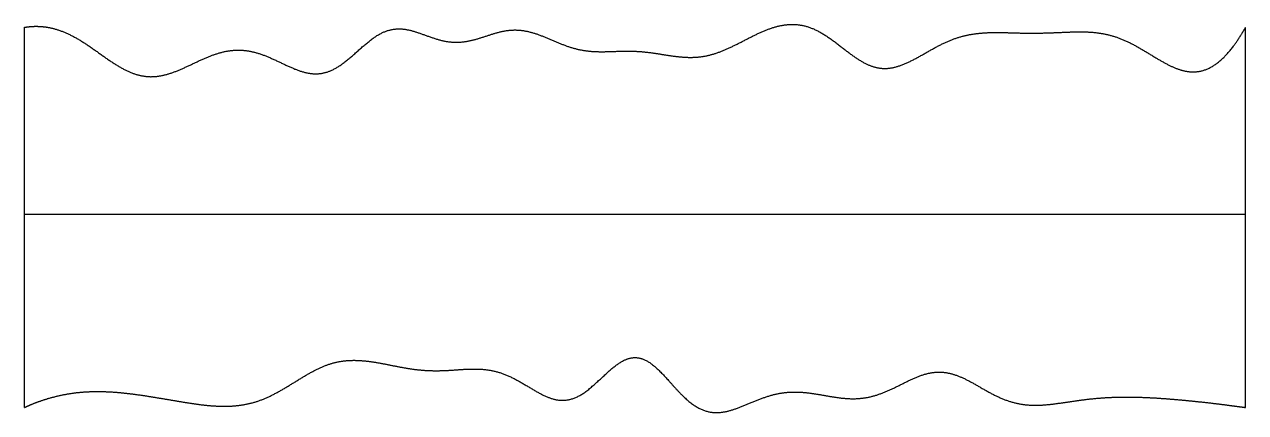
# Model space of a CAD drawing. Header units: millimetres. Extents: x 0 to 10, y -0.1 to 3.1.
import ezdxf

# ---------------------------------------------------------------- set-up
doc = ezdxf.new("R2010")
doc.units = ezdxf.units.MM
doc.layers.get('0').update_dxf_attribs({"linetype": 'CONTINUOUS'})

msp = doc.modelspace()

# ---------------------------------------------------------------- linework, layer by layer
for points in [[(0, 3.055), (0.021, 3.059), (0.063, 3.064), (0.125, 3.066), (0.207, 3.057), (0.307, 3.027), (0.407, 2.981), (0.505, 2.92), (0.602, 2.851), (0.699, 2.781), (0.796, 2.718), (0.893, 2.672), (0.991, 2.648), (1.089, 2.649), (1.189, 2.673), (1.29, 2.714), (1.391, 2.763), (1.493, 2.811), (1.594, 2.849), (1.696, 2.871), (1.799, 2.872), (1.902, 2.851), (2.005, 2.812), (2.109, 2.761), (2.212, 2.712), (2.314, 2.676), (2.414, 2.668), (2.512, 2.694), (2.607, 2.753), (2.701, 2.834), (2.794, 2.921), (2.888, 2.995), (2.984, 3.04), (3.082, 3.05), (3.182, 3.029), (3.284, 2.99), (3.388, 2.952), (3.492, 2.929), (3.595, 2.931), (3.697, 2.955), (3.799, 2.99), (3.899, 3.023), (4, 3.039), (4.1, 3.031), (4.2, 3.002), (4.301, 2.96), (4.402, 2.915), (4.503, 2.879), (4.605, 2.859), (4.706, 2.854), (4.809, 2.857), (4.912, 2.862), (5.015, 2.861), (5.119, 2.851), (5.222, 2.834), (5.324, 2.817), (5.426, 2.807), (5.526, 2.809), (5.625, 2.828), (5.724, 2.863), (5.823, 2.91), (5.923, 2.963), (6.024, 3.014), (6.127, 3.056), (6.231, 3.081), (6.334, 3.083), (6.436, 3.059), (6.536, 3.009), (6.633, 2.94), (6.729, 2.863), (6.824, 2.792), (6.918, 2.738), (7.014, 2.712), (7.111, 2.719), (7.21, 2.753), (7.311, 2.805), (7.412, 2.865), (7.514, 2.921), (7.615, 2.965), (7.717, 2.994), (7.818, 3.009), (7.92, 3.014), (8.022, 3.013), (8.123, 3.009), (8.226, 3.007), (8.328, 3.008), (8.431, 3.011), (8.534, 3.016), (8.637, 3.02), (8.74, 3.018), (8.842, 3.005), (8.944, 2.978), (9.044, 2.936), (9.143, 2.881), (9.241, 2.82), (9.339, 2.761), (9.435, 2.713), (9.53, 2.686), (9.625, 2.688), (9.72, 2.722), (9.814, 2.792), (9.888, 2.879), (9.944, 2.96), (9.981, 3.022), (10, 3.055)], [(0, -0.055), (0, 0.069), (0, 0.318), (0, 0.691), (0, 1.189), (0, 1.811), (0, 2.309), (0, 2.682), (0, 2.931), (0, 3.055)], [(10, -0.055), (10, 0.069), (10, 0.318), (10, 0.691), (10, 1.189), (10, 1.811), (10, 2.309), (10, 2.682), (10, 2.931), (10, 3.055)], [(0, 1.527), (0.4, 1.527), (1.2, 1.527), (2.4, 1.527), (4, 1.527), (6, 1.527), (7.6, 1.527), (8.8, 1.527), (9.6, 1.527), (10, 1.527)], [(0, -0.055), (0.02, -0.046), (0.059, -0.028), (0.119, -0.005), (0.199, 0.022), (0.3, 0.047), (0.401, 0.065), (0.502, 0.075), (0.604, 0.077), (0.706, 0.074), (0.808, 0.065), (0.91, 0.053), (1.011, 0.038), (1.112, 0.021), (1.213, 0.004), (1.314, -0.013), (1.415, -0.029), (1.518, -0.041), (1.621, -0.047), (1.723, -0.044), (1.825, -0.03), (1.926, -0.002), (2.024, 0.041), (2.121, 0.095), (2.217, 0.155), (2.313, 0.215), (2.409, 0.267), (2.506, 0.307), (2.606, 0.329), (2.707, 0.334), (2.81, 0.326), (2.913, 0.309), (3.016, 0.288), (3.119, 0.267), (3.221, 0.252), (3.322, 0.245), (3.423, 0.245), (3.524, 0.252), (3.626, 0.26), (3.727, 0.262), (3.829, 0.251), (3.93, 0.222), (4.032, 0.173), (4.133, 0.111), (4.233, 0.05), (4.332, 0.006), (4.431, -0.005), (4.529, 0.024), (4.626, 0.092), (4.722, 0.182), (4.816, 0.273), (4.909, 0.34), (5, 0.366), (5.09, 0.341), (5.18, 0.271), (5.27, 0.172), (5.362, 0.066), (5.456, -0.025), (5.553, -0.084), (5.653, -0.105), (5.755, -0.092), (5.858, -0.055), (5.962, -0.01), (6.065, 0.032), (6.167, 0.061), (6.268, 0.074), (6.369, 0.072), (6.47, 0.059), (6.572, 0.04), (6.674, 0.022), (6.776, 0.013), (6.878, 0.019), (6.98, 0.043), (7.081, 0.084), (7.181, 0.134), (7.28, 0.185), (7.379, 0.224), (7.477, 0.241), (7.574, 0.231), (7.672, 0.197), (7.769, 0.145), (7.868, 0.086), (7.967, 0.032), (8.068, -0.009), (8.169, -0.033), (8.271, -0.04), (8.373, -0.034), (8.475, -0.02), (8.578, -0.005), (8.679, 0.01), (8.781, 0.021), (8.882, 0.028), (8.984, 0.031), (9.085, 0.031), (9.187, 0.027), (9.289, 0.022), (9.39, 0.014), (9.492, 0.005), (9.594, -0.005), (9.696, -0.016), (9.797, -0.028), (9.879, -0.039), (9.939, -0.047), (9.98, -0.052), (10, -0.055)]]:
    msp.add_open_spline(points, degree=5)

doc.saveas('drawing.dxf')
